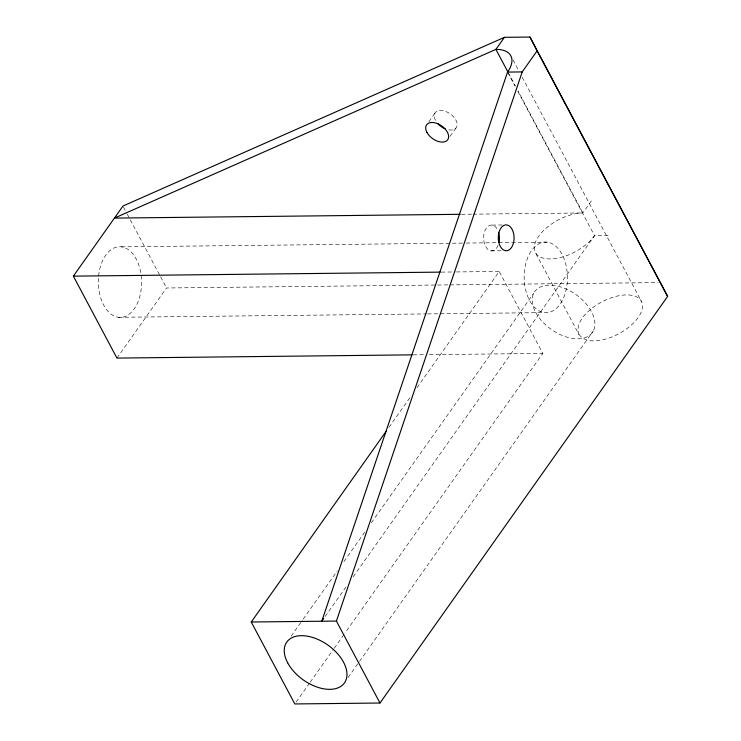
<?xml version="1.0" encoding="UTF-8"?>
<svg xmlns="http://www.w3.org/2000/svg" width="741" height="741" viewBox="0 0 741 741"><rect width="100%" height="100%" fill="white"/><g stroke="black" fill="none" stroke-linecap="round" stroke-linejoin="round"><path stroke-width="0.56" stroke-dasharray="3.71 2.78" d="M116.939 358.088L166.54 287.98L448.814 284.887M428.882 121.728L434.791 113.373M450.056 136.372L456.623 127.1M388.932 427.372L410.319 397.13M417.007 387.682L499.212 271.475L542.783 353.42L344.945 633.092M591.392 200.894L582.861 212.954A35.336 18.043 -28 0 0 538.661 236.259A35.336 18.043 -28 0 0 550.331 258.942A35.336 18.043 -28 0 0 594.532 235.647L609.185 235.481M291.12 636.195L302.485 620.134M303.152 619.189L337.238 571.005M343.926 561.558L364.646 532.27M371.324 522.822L533.742 293.223M325.104 616.503L346.501 586.261M353.188 576.813L594.532 235.647L517.82 91.384M296.15 702.06L309.516 683.165M310.192 682.22L333.58 649.153M334.247 648.208L344.278 634.037M348.122 677.478L358.82 662.361M359.487 661.417L593.421 330.727M461.421 214.288L471.832 214.177M472.98 214.158L582.861 212.954L518.042 91.041M492.052 225.097L502.194 224.986M121.367 246.836L465.052 243.067M466.209 243.057L547.219 242.168M491.014 250.875L501.157 250.764M441.358 272.104L455.243 271.956M456.4 271.938L499.212 271.475M449.963 284.877L658.203 282.59M118.532 317.296L426.344 313.915M427.501 313.906L544.385 312.619A35.336 21.628 89.4 0 0 565.198 262.129A35.336 21.628 89.4 0 0 527.814 257.433A35.336 21.628 89.4 0 0 544.385 312.619M413.182 354.837L424.75 354.717M429.382 354.661L542.783 353.42M578.916 334.376L582.111 337.97L587.224 340.193A35.336 18.043 -28 0 0 636.584 319.603A35.336 18.043 -28 0 0 623.941 295.02A35.336 18.043 -28 0 0 578.971 324.15L577.841 329.662L578.916 334.376L535.345 252.431M513.05 59.984L518.468 70.173M522.257 77.305L641.428 301.42M508.317 72.757L515.338 85.965M507.557 72.081L515.125 86.299M123.497 207.045L126.73 213.121M127.267 214.13L160.084 275.847M160.621 276.856L166.54 287.98M498.109 245.29A12.93 7.91 89.4 0 1 486.578 247.976A12.93 7.91 89.4 0 1 485.818 228.941A12.93 7.91 89.4 0 1 497.489 229.571M435.486 120.348A12.93 7.808 35.3 0 1 441.395 110.446A12.93 7.808 35.3 0 1 456.678 121.83A12.93 7.808 35.3 0 1 448.101 129.74M141.17 275.559A35.336 21.628 89.4 0 1 120.663 317.389A35.336 21.628 89.4 0 1 98.497 277.069M98.609 275.921A35.336 21.628 89.4 0 1 119.245 246.744A35.336 21.628 89.4 0 1 141.022 274.439M535.65 312.285A35.336 21.332 35.3 0 0 589.901 335.062A35.336 21.332 35.3 0 0 565.198 288.592A35.336 21.332 35.3 0 0 535.65 312.285"/><path stroke-width="1.11" d="M386.256 431.151L251.245 622.005L294.816 703.95L379.985 703.014L667.632 296.4L529.972 37.05L504.426 37.328L495.896 49.388A35.336 18.043 -28 0 1 507.557 72.081L321.761 621.227L323.771 618.392M379.985 703.014L336.414 621.069L522.21 71.914L537.086 50.888L529.972 37.05M412.024 354.856L116.939 358.088L73.368 276.143L122.96 206.035L504.426 37.328M507.557 72.081L522.21 71.914M460.263 214.306L114.429 218.095L495.896 49.388L507.78 71.738M73.368 276.143L440.2 272.123M251.245 622.005L336.414 621.069M537.086 50.888L667.632 296.4M498.628 232.405A12.93 7.91 89.4 0 1 499.026 242.279M445.109 128.795A12.93 7.808 35.3 0 1 437.885 123.691M499.601 230.525A12.93 7.91 89.4 0 0 505.668 250.717A12.93 7.91 89.4 0 0 513.281 232.239A12.93 7.91 89.4 0 0 499.601 230.525M287.675 662.815A35.336 21.332 35.3 0 0 341.934 685.592A35.336 21.332 35.3 0 0 317.231 639.122A35.336 21.332 35.3 0 0 287.675 662.815M426.955 132.407A12.93 7.808 35.3 0 0 446.804 140.734A12.93 7.808 35.3 0 0 437.764 123.738A12.93 7.808 35.3 0 0 426.955 132.407"/></g></svg>
